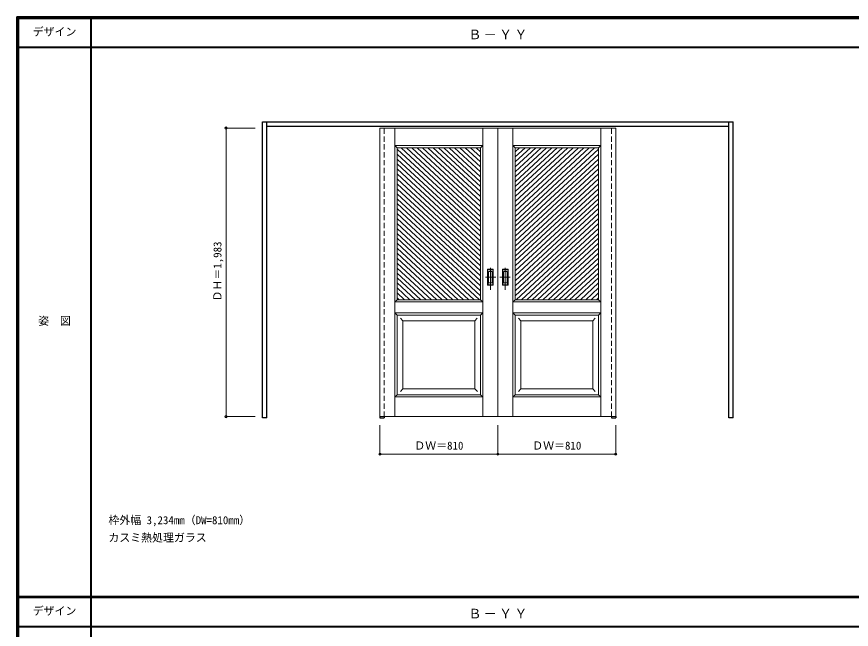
# Model space of a CAD drawing. Units: millimetres, scale not verified. Extents: x -6000 to 5700, y -4307 to 4175.
# Drawn here: x -6000 to -267, y -36 to 4175 of the extents above; entities that cross this region are included whole.
import ezdxf
from ezdxf.enums import TextEntityAlignment as Align

# ---------------------------------------------------------------- set-up
doc = ezdxf.new("R2010")
doc.units = ezdxf.units.MM
doc.header["$LTSCALE"] = 30
doc.header["$PDMODE"] = 32
doc.header["$PDSIZE"] = 15
doc.linetypes.add('CHAIN1', pattern=[8, 5, -1, 1, -1])
doc.linetypes.add('DASHED1', pattern=[1.8, 1.2, -0.6])
for name, color, linetype, lineweight in [('0-2_扉', 7, 'Continuous', 18), ('0-4_枠', 3, 'Continuous', 25), ('0-6_引手', 7, 'Continuous', 18), ('0-A_文字', 7, 'Continuous', 18), ('0-B_寸法', 7, 'Continuous', 9), ('0-C_ハッチ', 4, 'Continuous', 9), ('F-1_枠', 6, 'Continuous', 40), ('F-A_文字', 7, 'Continuous', 18)]:
    doc.layers.add(name, color=color, linetype=linetype, lineweight=lineweight)
doc.styles.add('ＭＳ ゴシック', font='')
doc.styles.get('ＭＳ ゴシック').set_extended_font_data('MS Gothic')

msp = doc.modelspace()

# ---------------------------------------------------------------- linework, layer by layer
at = {"layer": '0-2_扉', "color": 4, "linetype": 'DASHED1', "lineweight": 9}
for p, q in [((-3505, 1426), (-3505, 3423)), ((-3475, 1426), (-3475, 3423)), ((-1915, 1426), (-1915, 3423)), ((-1885, 1426), (-1885, 3423))]:
    msp.add_line(p, q, dxfattribs=at)
at = {"layer": '0-2_扉'}
for p, q in [((-2695, 3409.5), (-3505, 3409.5)), ((-3401.5, 1426.5), (-3401.5, 3409.5)), ((-2798.5, 1426.5), (-2798.5, 3409.5)), ((-2695, 3409.5), (-2695, 1426.5)), ((-2695, 3409.5), (-1885, 3409.5)), ((-2695, 3409.5), (-2695, 1426.5)), ((-2591.5, 1426.5), (-2591.5, 3409.5)), ((-1988.5, 1426.5), (-1988.5, 3409.5)), ((-3386.5, 2229.5), (-3386.5, 3274.5)), ((-2813.5, 3274.5), (-3386.5, 3274.5)), ((-2798.5, 3289.5), (-2813.5, 3274.5)), ((-2813.5, 2360.74), (-2813.5, 3274.5)), ((-2591.5, 3289.5), (-2576.5, 3274.5)), ((-2576.5, 2360.74), (-2576.5, 3274.5)), ((-2576.5, 3274.5), (-2003.5, 3274.5)), ((-2003.5, 2229.5), (-2003.5, 3274.5)), ((-2813.69, 3091.5), (-2813.5, 3091.5)), ((-2576.31, 3091.5), (-2576.5, 3091.5)), ((-2813.5, 2229.5), (-2813.5, 2371.55)), ((-2576.5, 2229.5), (-2576.5, 2371.55)), ((-3386.5, 2229.5), (-2858.5, 2229.5)), ((-2813.5, 2229.5), (-3002.5, 2229.5)), ((-2798.5, 2214.5), (-2813.5, 2229.5)), ((-2591.5, 2214.5), (-2576.5, 2229.5)), ((-2576.5, 2229.5), (-2387.5, 2229.5)), ((-2003.5, 2229.5), (-2531.5, 2229.5)), ((-2798.5, 2139.5), (-3401.5, 2139.5)), ((-3386.5, 1576.5), (-3386.5, 2124.5)), ((-2798.5, 2139.5), (-2813.5, 2124.5)), ((-2813.5, 1576.5), (-2813.5, 2124.5)), ((-2591.5, 2139.5), (-2576.5, 2124.5)), ((-2591.5, 2139.5), (-1988.5, 2139.5)), ((-2576.5, 1576.5), (-2576.5, 2124.5)), ((-2003.5, 1576.5), (-2003.5, 2124.5)), ((-3346.5, 2084.5), (-3364.18, 2102.18)), ((-3346.5, 2084.5), (-2853.5, 2084.5)), ((-3346.5, 2084.5), (-3346.5, 1616.5)), ((-2853.54, 2084.5), (-2835.86, 2102.18)), ((-2853.5, 1616.5), (-2853.5, 2084.5)), ((-2536.46, 2084.5), (-2554.14, 2102.18)), ((-2043.5, 2084.5), (-2536.5, 2084.5)), ((-2536.5, 1616.5), (-2536.5, 2084.5)), ((-2043.5, 2084.5), (-2025.82, 2102.18)), ((-2043.5, 2084.5), (-2043.5, 1616.5)), ((-3346.5, 1616.5), (-3364.18, 1598.82)), ((-3346.5, 1616.5), (-2853.5, 1616.5)), ((-2853.5, 1616.5), (-2853.5, 1617.93)), ((-2853.5, 1616.5), (-2835.82, 1598.82)), ((-2536.5, 1616.5), (-2554.18, 1598.82)), ((-2536.5, 1616.5), (-2536.5, 1617.93)), ((-2043.5, 1616.5), (-2536.5, 1616.5)), ((-2043.5, 1616.5), (-2025.82, 1598.82)), ((-2798.5, 1561.5), (-3401.5, 1561.5)), ((-2813.5, 1576.5), (-2798.5, 1561.5)), ((-2576.5, 1576.5), (-2591.5, 1561.5)), ((-2591.5, 1561.5), (-1988.5, 1561.5))]:
    msp.add_line(p, q, dxfattribs=at)
at = {"layer": '0-2_扉', "color": 3, "lineweight": 25}
for p, q in [((-3505, 1426.5), (-3505, 1418)), ((-3505, 1418), (-3475, 1418)), ((-3475, 1426.5), (-3475, 1418)), ((-1915, 1426.5), (-1915, 1418)), ((-1915, 1418), (-1885, 1418)), ((-1885, 1426.5), (-1885, 1418))]:
    msp.add_line(p, q, dxfattribs=at)
at = {"layer": '0-2_扉'}
for points in [[(-2695, 1426.5), (-3505, 1426.5), (-3505, 3409.5)], [(-2695, 1426.5), (-1885, 1426.5), (-1885, 3409.5)], [(-2798.5, 3289.5), (-3401.5, 3289.5), (-3386.5, 3274.5)], [(-2591.5, 3289.5), (-1988.5, 3289.5), (-2003.5, 3274.5)], [(-3386.5, 2229.5), (-3401.5, 2214.5), (-2798.5, 2214.5)], [(-2003.5, 2229.5), (-1988.5, 2214.5), (-2591.5, 2214.5)], [(-2813.5, 2124.5), (-3386.5, 2124.5), (-3401.5, 2139.5)], [(-2576.5, 2124.5), (-2003.5, 2124.5), (-1988.5, 2139.5)], [(-2813.5, 1576.5), (-3386.5, 1576.5), (-3401.5, 1561.5)], [(-2576.5, 1576.5), (-2003.5, 1576.5), (-1988.5, 1561.5)]]:
    msp.add_lwpolyline(points, dxfattribs=at)
at = {"layer": '0-4_枠'}
for p, q in [((-4312, 1418), (-4312, 3453)), ((-4312, 3453), (-1078, 3453)), ((-4282, 1418), (-4282, 3453)), ((-1108, 1418), (-1108, 3453)), ((-1078, 1418), (-1078, 3453)), ((-4282, 3423), (-1108, 3423)), ((-4282, 1418), (-4312, 1418)), ((-1078, 1418), (-1108, 1418))]:
    msp.add_line(p, q, dxfattribs=at)
at = {"layer": '0-6_引手', "linetype": 'CHAIN1'}
for p, q in [((-2746, 2298.77), (-2746, 2469.62)), ((-2644, 2298.77), (-2644, 2469.62)), ((-2707.93, 2384), (-2780.44, 2384)), ((-2682.07, 2384), (-2609.56, 2384))]:
    msp.add_line(p, q, dxfattribs=at)
at = {"layer": '0-6_引手'}
for p, q in [((-2727, 2439), (-2765, 2439)), ((-2765, 2329), (-2765, 2439)), ((-2733.5, 2423), (-2758.5, 2423)), ((-2758.5, 2345), (-2758.5, 2423)), ((-2733.5, 2345), (-2733.5, 2423)), ((-2727, 2329), (-2727, 2439)), ((-2663, 2439), (-2625, 2439)), ((-2663, 2329), (-2663, 2439)), ((-2656.5, 2423), (-2631.5, 2423)), ((-2656.5, 2345), (-2656.5, 2423)), ((-2631.5, 2345), (-2631.5, 2423)), ((-2625, 2329), (-2625, 2439)), ((-2727, 2329), (-2765, 2329)), ((-2733.5, 2345), (-2758.5, 2345)), ((-2663, 2329), (-2625, 2329)), ((-2656.5, 2345), (-2631.5, 2345))]:
    msp.add_line(p, q, dxfattribs=at)
at = {"layer": '0-6_引手', "linetype": 'DASHED1'}
for p, q in [((-2762, 2333), (-2762, 2435)), ((-2628, 2333), (-2628, 2435)), ((-2730, 2333), (-2762, 2333)), ((-2660, 2333), (-2628, 2333))]:
    msp.add_line(p, q, dxfattribs=at)
for points in [[(-2730, 2333), (-2730, 2435), (-2762, 2435)], [(-2660, 2333), (-2660, 2435), (-2628, 2435)]]:
    msp.add_lwpolyline(points, dxfattribs=at)
at = {"layer": '0-B_寸法', "color": 4}
for p, q in [((-4562, 3409.5), (-4362, 3409.5)), ((-4562, 3409.5), (-4562, 1426.5)), ((-4562, 1426.5), (-4362, 1426.5)), ((-3505, 1168), (-3505, 1368)), ((-2695, 1168), (-2695, 1368)), ((-1885, 1168), (-1885, 1368)), ((-3505, 1168), (-1885, 1168))]:
    msp.add_line(p, q, dxfattribs=at)
at = {"layer": '0-B_寸法'}
for p in [(-4562, 3409.5), (-4562, 1426.5), (-3505, 1168), (-2695, 1168), (-1885, 1168)]:
    msp.add_point(p, dxfattribs=at)
at = {"layer": '0-C_ハッチ'}
for p, q in [((-3360, 3274.5), (-2813.5, 2768.48)), ((-3323.21, 3274.5), (-2813.5, 2802.55)), ((-3286.41, 3274.5), (-2813.5, 2836.62)), ((-3249.61, 3274.5), (-2813.5, 2870.69)), ((-3212.82, 3274.5), (-2813.5, 2904.76)), ((-3176.02, 3274.5), (-2813.5, 2938.84)), ((-3139.22, 3274.5), (-2813.5, 2972.91)), ((-3102.43, 3274.5), (-2813.5, 3006.98)), ((-3065.63, 3274.5), (-2813.5, 3041.05)), ((-3028.83, 3274.5), (-2813.5, 3075.12)), ((-2992.03, 3274.5), (-2813.5, 3109.19)), ((-2955.24, 3274.5), (-2813.5, 3143.26)), ((-2918.44, 3274.5), (-2813.5, 3177.33)), ((-2881.64, 3274.5), (-2813.5, 3211.4)), ((-2844.85, 3274.5), (-2813.5, 3245.47)), ((-2508.36, 3274.5), (-2576.5, 3211.4)), ((-2471.56, 3274.5), (-2576.5, 3177.33)), ((-2434.76, 3274.5), (-2576.5, 3143.26)), ((-2397.97, 3274.5), (-2576.5, 3109.19)), ((-2545.15, 3274.5), (-2576.5, 3245.47)), ((-2361.17, 3274.5), (-2576.5, 3075.12)), ((-2324.37, 3274.5), (-2576.5, 3041.05)), ((-2287.58, 3274.5), (-2576.5, 3006.98)), ((-2250.78, 3274.5), (-2576.5, 2972.91)), ((-2213.98, 3274.5), (-2576.5, 2938.84)), ((-2177.19, 3274.5), (-2576.5, 2904.76)), ((-2140.39, 3274.5), (-2576.5, 2870.69)), ((-2103.59, 3274.5), (-2576.5, 2836.62)), ((-2066.79, 3274.5), (-2576.5, 2802.55)), ((-2030, 3274.5), (-2576.5, 2768.48)), ((-3386.5, 3264.96), (-2813.5, 2734.41)), ((-3386.5, 3230.89), (-2813.5, 2700.34)), ((-2003.5, 3264.96), (-2576.5, 2734.41)), ((-2003.5, 3230.89), (-2576.5, 2700.34)), ((-3386.5, 3196.82), (-2813.5, 2666.27)), ((-3386.5, 3162.75), (-2813.5, 2632.2)), ((-2003.5, 3196.82), (-2576.5, 2666.27)), ((-2003.5, 3162.75), (-2576.5, 2632.2)), ((-3386.5, 3128.68), (-2813.5, 2598.12)), ((-2003.5, 3128.68), (-2576.5, 2598.12)), ((-3386.5, 3094.61), (-2813.5, 2564.05)), ((-3386.5, 3060.54), (-2813.5, 2529.98)), ((-2003.5, 3094.61), (-2576.5, 2564.05)), ((-2003.5, 3060.54), (-2576.5, 2529.98)), ((-3386.5, 3026.47), (-2813.5, 2495.91)), ((-3386.5, 2992.4), (-2813.5, 2461.84)), ((-2003.5, 3026.47), (-2576.5, 2495.91)), ((-2003.5, 2992.4), (-2576.5, 2461.84)), ((-3386.5, 2958.32), (-2813.5, 2427.77)), ((-3386.5, 2924.25), (-2813.5, 2393.7)), ((-2003.5, 2958.32), (-2576.5, 2427.77)), ((-2003.5, 2924.25), (-2576.5, 2393.7)), ((-3386.5, 2890.18), (-2813.5, 2359.63)), ((-2003.5, 2890.18), (-2576.5, 2359.63)), ((-3386.5, 2856.11), (-2813.5, 2325.56)), ((-3386.5, 2822.04), (-2813.5, 2291.48)), ((-2003.5, 2856.11), (-2576.5, 2325.56)), ((-2003.5, 2822.04), (-2576.5, 2291.48)), ((-3386.5, 2787.97), (-2813.5, 2257.41)), ((-3386.5, 2753.9), (-2820.15, 2229.5)), ((-2003.5, 2787.97), (-2576.5, 2257.41)), ((-2003.5, 2753.9), (-2569.85, 2229.5)), ((-3386.5, 2719.83), (-2856.95, 2229.5)), ((-2003.5, 2719.83), (-2533.05, 2229.5)), ((-3386.5, 2685.76), (-2893.74, 2229.5)), ((-3386.5, 2651.69), (-2930.54, 2229.5)), ((-2003.5, 2685.76), (-2496.26, 2229.5)), ((-2003.5, 2651.69), (-2459.46, 2229.5)), ((-3386.5, 2617.61), (-2967.34, 2229.5)), ((-3386.5, 2583.54), (-3004.13, 2229.5)), ((-2003.5, 2617.61), (-2422.66, 2229.5)), ((-2003.5, 2583.54), (-2385.87, 2229.5)), ((-3386.5, 2549.47), (-3040.93, 2229.5)), ((-2003.5, 2549.47), (-2349.07, 2229.5)), ((-3386.5, 2515.4), (-3077.73, 2229.5)), ((-3386.5, 2481.33), (-3114.52, 2229.5)), ((-2003.5, 2515.4), (-2312.27, 2229.5)), ((-2003.5, 2481.33), (-2275.48, 2229.5)), ((-3386.5, 2447.26), (-3151.32, 2229.5)), ((-3386.5, 2413.19), (-3188.12, 2229.5)), ((-2003.5, 2447.26), (-2238.68, 2229.5)), ((-2003.5, 2413.19), (-2201.88, 2229.5)), ((-3386.5, 2379.12), (-3224.91, 2229.5)), ((-2003.5, 2379.12), (-2165.09, 2229.5)), ((-3386.5, 2345.05), (-3261.71, 2229.5)), ((-3386.5, 2310.97), (-3298.51, 2229.5)), ((-2003.5, 2345.05), (-2128.29, 2229.5)), ((-2003.5, 2310.97), (-2091.49, 2229.5)), ((-3386.5, 2276.9), (-3335.3, 2229.5)), ((-3386.5, 2242.83), (-3372.1, 2229.5)), ((-2003.5, 2276.9), (-2054.7, 2229.5)), ((-2003.5, 2242.83), (-2017.9, 2229.5))]:
    msp.add_line(p, q, dxfattribs=at)
at = {"layer": 'F-1_枠'}
for p, q in [((-6000, 4175), (5700, 4175)), ((-6000, 4175), (-6000, -4205)), ((-6000, 4170), (5700, 4170)), ((-6000, 4165), (5700, 4165)), ((-5995, 4175), (-5995, -4205)), ((-5990, 4175), (-5990, -4205)), ((-5490, 4175), (-5490, -3790)), ((-6000, 3965), (5700, 3965)), ((-6000, 190.5), (5700, 190.5)), ((-6000, 187.5), (5700, 187.5)), ((-6000, 184.5), (5700, 184.5)), ((-6000, -15.5), (5700, -15.5))]:
    msp.add_line(p, q, dxfattribs=at)

# ---------------------------------------------------------------- texts
at = {"layer": '0-A_文字', "style": 'ＭＳ ゴシック'}
for s, p in [('枠外幅 3,234mm（DW=810mm）', (-5370, 670.5)), ('カスミ熱処理ガラス', (-5370, 550.5))]:
    msp.add_text(s, height=54.99, dxfattribs=at).set_placement(p, align=Align.BOTTOM_LEFT)
at = {"layer": '0-A_文字', "char_height": 65.98, "attachment_point": 7, "style": 'ＭＳ ゴシック'}
for insert in [(-2897.5, 4020), (-2897.5, 39.5)]:
    msp.add_mtext('\\T1.17;Ｂ－ＹＹ', dxfattribs=dict(at, insert=insert))
at = {"layer": '0-B_寸法', "style": 'ＭＳ ゴシック'}
msp.add_text('ＤＨ＝1,983', height=54.99, rotation=90, dxfattribs=at).set_placement((-4577, 2217.75), align=Align.BOTTOM_LEFT)
for p in [(-3268.75, 1183), (-2458.75, 1183)]:
    msp.add_text('ＤＷ＝810', height=54.99, dxfattribs=at).set_placement(p, align=Align.BOTTOM_LEFT)
at = {"layer": 'F-A_文字', "style": 'ＭＳ ゴシック'}
for s, p in [('デザイン', (-5890, 4027.5)), ('姿\u3000図', (-5852.5, 2040.25)), ('デザイン', (-5890, 47))]:
    msp.add_text(s, height=54.99, dxfattribs=at).set_placement(p, align=Align.BOTTOM_LEFT)

doc.saveas('drawing.dxf')
